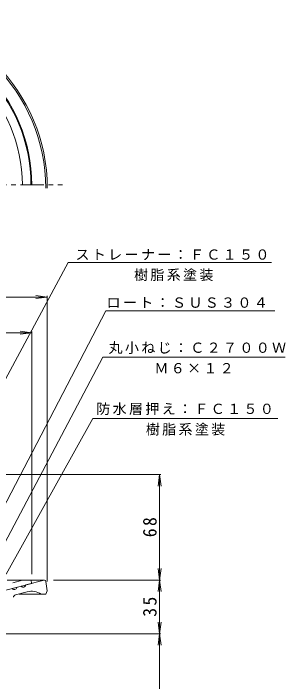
# Model space of a CAD drawing. Units: millimetres, scale not verified. Extents: x -291 to 223, y -346 to 407.
# Drawn here: x 47.6 to 223, y -30.9 to 399.3 of the extents above; entities that cross this region are included whole.
import ezdxf

# ---------------------------------------------------------------- set-up
doc = ezdxf.new("R2010")
doc.units = ezdxf.units.MM
doc.header["$LTSCALE"] = 3
doc.linetypes.add('CHAIN1', pattern=[8, 5, -1, 1, -1])
for name, color, linetype, lineweight in [('0-0_通り芯', 3, 'Continuous', 9), ('0-1_躯体', 2, 'Continuous', 9), ('0-4_その他', 7, 'Continuous', 9), ('0-5_寸法', 7, 'Continuous', 9)]:
    doc.layers.add(name, color=color, linetype=linetype, lineweight=lineweight)
doc.styles.add('ＭＳ ゴシック', font='')
doc.styles.get('ＭＳ ゴシック').set_extended_font_data('MS Gothic')

msp = doc.modelspace()

# ---------------------------------------------------------------- linework, layer by layer
at = {"layer": '0-0_通り芯', "linetype": 'CHAIN1'}
msp.add_line((-163.806, 288.891), (79.299, 288.891), dxfattribs=at)
at = {"layer": '0-0_通り芯'}
for p, q in [((67.615, 34.512), (43.573, 34.512)), ((67.482, 34.512), (55.626, 31.335)), ((52.729, 30.559), (49.831, 29.782)), ((68.605, 33.653), (69.482, 27.512)), ((49.08, 24.922), (56.603, 26.938)), ((69.482, 27.512), (68.482, 25.512)), ((51.28, 25.512), (68.482, 25.512))]:
    msp.add_line(p, q, dxfattribs=at)
for centre, radius, start, end in [((-43.018, 286.791), 112.5, 0.00015, 180), ((-43.018, 286.791), 111.5, 0.00015, 180), ((67.615, 33.512), 1, 8.12889, 90), ((54.016, 31.551), 1.625, 217.6203, 352.38071), ((48.22, 29.998), 1.625, 217.62109, 352.37941), ((59.45, 16.313), 11, 56.74684, 105.00134), ((49.598, 22.99), 2, 105.00159, 168.43439)]:
    msp.add_arc(centre, radius, start, end, dxfattribs=at)
at = {"layer": '0-1_躯体'}
for p, q in [((47.217, 32.705), (53.423, 34.368)), ((53.423, 34.368), (58.982, 34.368)), ((59.482, 32.368), (58.982, 34.368))]:
    msp.add_line(p, q, dxfattribs=at)
msp.add_lwpolyline([(40.982, 26.894), (41.982, 27.679), (59.482, 32.368)], dxfattribs=at)
for radius in [102.5, 102, 96.441]:
    msp.add_arc((-43.018, 288.891), radius, 0, 180, dxfattribs=at)
at = {"layer": '0-4_その他'}
for p, q in [((-155.518, 216.663), (69.482, 216.663)), ((69.482, 216.663), (62.046, 217.642)), ((69.482, 216.663), (62.046, 215.684)), ((69.482, 217.563), (69.482, 33.512)), ((-145.518, 193.658), (59.482, 193.658)), ((59.482, 193.658), (52.046, 194.637)), ((59.482, 193.658), (52.046, 192.679)), ((59.482, 194.558), (59.482, 38.368)), ((142.692, 102.368), (26.092, 102.368)), ((141.792, 102.368), (140.813, 94.932)), ((141.792, 34.512), (141.792, 102.368)), ((141.792, 102.368), (142.771, 94.932)), ((141.792, 34.512), (140.813, 41.948)), ((141.792, 34.512), (142.771, 41.948)), ((142.692, 34.512), (73.482, 34.512)), ((141.792, 34.512), (140.813, 27.076)), ((141.792, -0.034), (141.792, 34.512)), ((141.792, 34.512), (142.771, 27.076)), ((141.792, -0.034), (140.813, 7.402)), ((141.792, -0.034), (142.771, 7.402)), ((142.692, -0.034), (26.634, -0.034)), ((141.792, -0.034), (140.813, -7.469)), ((141.792, -151.192), (141.792, -0.034)), ((141.792, -0.034), (142.771, -7.469))]:
    msp.add_line(p, q, dxfattribs=at)
at = {"layer": '0-5_寸法'}
for p, q in [((9.482, 102.368), (82.839, 238.897)), ((82.839, 238.897), (213.788, 238.897)), ((23.963, 48.146), (107.159, 207.898)), ((107.159, 207.898), (216.049, 207.898)), ((33.982, 43.168), (105.329, 177.983)), ((105.329, 177.983), (222.597, 177.983)), ((42.982, 38.368), (98.807, 138.503)), ((98.807, 138.503), (217.867, 138.503))]:
    msp.add_line(p, q, dxfattribs=at)

# ---------------------------------------------------------------- texts
at = {"layer": '0-4_その他', "color": 2, "char_height": 8.798, "attachment_point": 7, "rotation": 90, "style": 'ＭＳ ゴシック'}
for s, insert in [('\\T1.27;\\W0.95;68', (139.992, 62.065)), ('\\T1.27;\\W0.95;35', (139.992, 10.864))]:
    msp.add_mtext(s, dxfattribs=dict(at, insert=insert))
at = {"layer": '0-5_寸法', "char_height": 6.598, "attachment_point": 7, "style": 'ＭＳ ゴシック'}
for s, insert in [('\\T1.17;ストレーナー：ＦＣ１５０', (87.69, 240.391)), ('\\T1.17;樹脂系塗装', (125.359, 226.933)), ('\\T1.17;ロート：ＳＵＳ３０４', (107.706, 209.533)), ('\\T1.17;丸小ねじ：Ｃ２７００Ｗ', (108.973, 180.032)), ('\\T1.17;Ｍ６×１２', (138.463, 167.486)), ('\\T1.17;防水層押え：ＦＣ１５０', (101.075, 140.697)), ('\\T1.17;樹脂系塗装', (132.945, 127.473))]:
    msp.add_mtext(s, dxfattribs=dict(at, insert=insert))

doc.saveas('drawing.dxf')
